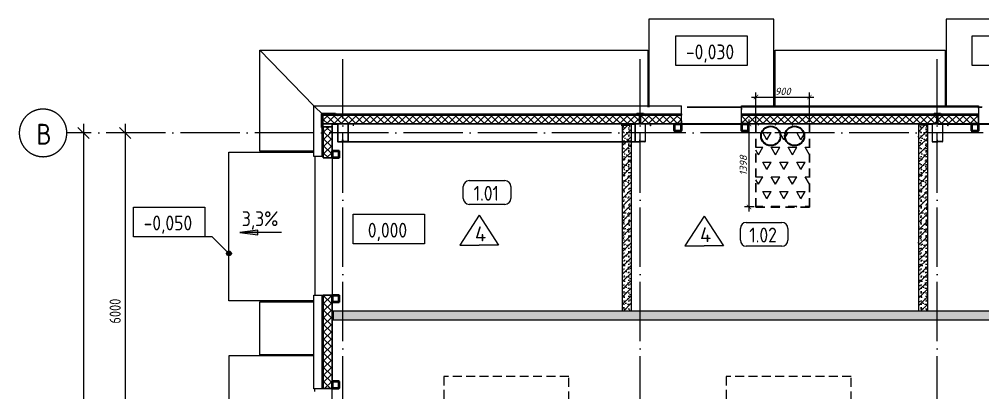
# Model space of a CAD drawing. Header units: millimetres. Extents: x 2559584 to 2748503, y -688364 to -611007.
# Drawn here: x 2675343 to 2691550, y -633920 to -627633 of the extents above; entities that cross this region are included whole.
import ezdxf

# ---------------------------------------------------------------- set-up
doc = ezdxf.new("R2010")
doc.units = ezdxf.units.MM
doc.header["$LTSCALE"] = 50
for name, pattern in [('_ШПТ__20_т__2_5__Линия сетки', [25, 20, -2.5, 0, -2.5]), ('_ШТР__3__1_5_', [4.5, 3, -1.5]), ('_ШТР__3__2__Невидимые', [5, 3, -2]), ('CENTER', [50.8, 31.75, -6.35, 6.35, -6.35])]:
    doc.linetypes.add(name, pattern=pattern)
doc.layers.get('Defpoints').update_dxf_attribs({"color": 4})
for name, color, linetype in [('_1-1_ Внутренние стены', 7, 'Continuous'), ('расположение плит', 7, 'Continuous'), ('фундаменты кж', 7, 'Continuous')]:
    doc.layers.add(name, color=color, linetype=linetype)
for name, color, linetype, lineweight in [('___отверстия_пол', 84, 'Continuous', 35), ('G-ANNO-TTLB', 7, 'Continuous', 30), ('Внутренние кромки', 7, 'Continuous', 18), ('Высотные отметки', 7, 'Continuous', 9), ('Марки помещений', 7, 'Continuous', 20), ('Обобщенные модели', 7, 'Continuous', 18), ('ОСИ', 251, 'CENTER', 18), ('Перекрытия', 7, 'Continuous', 18), ('Размерные', 45, 'Continuous', 15), ('Размеры', 7, 'Continuous', 9), ('Средние', 142, 'Continuous', 30), ('Стены', 7, 'Continuous', 18), ('Стены разрез', 7, 'Continuous', 30), ('Стены штриховка', 7, 'Continuous', 30), ('Типовые аннотации', 7, 'Continuous', 18), ('Уклоны в точках', 7, 'Continuous', 9)]:
    doc.layers.add(name, color=color, linetype=linetype, lineweight=lineweight)
doc.layers.add('Вспомогательные', color=6, linetype='Continuous', plot=False)
doc.layers.add('Линии', color=7, linetype='Continuous', lineweight=9, true_color=0x00a600)
doc.layers.add('Несущие колонны', color=7, linetype='Continuous', lineweight=18, true_color=0x800040)
doc.styles.add('GOST 2.304 type A', font='isocpeur.ttf')
doc.styles.add('GOST Common', font='GOST_Common.ttf', dxfattribs={"width": 0.9, "height": 350})
doc.styles.add('GOST Common_1', font='GOST_Common.ttf', dxfattribs={"width": 0.9, "height": 250})
doc.styles.add('SPDS', font='isocpeui.ttf')
doc.styles.add('ГОСТ 2.304', font='CS_Gost2304.shx')
doc.dimstyles.new('м 50', dxfattribs={"dimscale": 50, "dimtxt": 2, "dimasz": 1.5, "dimexe": 1.5, "dimexo": 0.625, "dimtad": 1, "dimdec": 0, "dimtxsty": 'SPDS', "dimblk": 'ARCHTICK', "dimcen": 2.5, "dimdle": 1.5, "dimclrd": 256, "dimclre": 256, "dimclrt": 256, "dimadec": 0, "dimazin": 0, "dimtfac": 1, "dimtdec": 0, "dimtmove": 1, "dimatfit": 3, "dimldrblk": 'OPEN30', "dimfxl": 1, "dimarcsym": 0})
doc.dimstyles.new('СПДС', dxfattribs={"dimscale": 100, "dimtxt": 2.5, "dimasz": 2.5, "dimexe": 2, "dimexo": 0.625, "dimgap": 1, "dimtad": 1, "dimdec": 0, "dimtxsty": 'ГОСТ 2.304', "dimblk": 'OBLIQUE', "dimblk1": 'OBLIQUE', "dimblk2": 'OBLIQUE', "dimcen": 2.5, "dimdle": 2, "dimadec": 0, "dimazin": 2, "dimtfac": 0.75, "dimtdec": 4, "dimtmove": 1, "dimatfit": 3, "dimfxl": 1, "dimtfill": 1, "dimtolj": 1, "dimarcsym": 1})
pattern_1 = [(45, (0, 25), (-106.066, 106.066), [])]
pattern_2 = [(45, (0, 25), (-60.10408, 60.10408), []), (135, (0, 25), (-60.10408, -60.10408), [])]
pattern_3 = [(45, (0, 0), (-106.066, 106.066), [])]

# ---------------------------------------------------------------- blocks, each defined once
blk = doc.blocks.new('_ARCHTICK')
at = {"color": 0, "linetype": 'ByBlock', "const_width": 0.15}
blk.add_lwpolyline([(-0.5, -0.5), (0.5, 0.5)], dxfattribs=at)
blk = doc.blocks.new('*D646')
at = {"lineweight": -2, "transparency": 16777216}
for p, q in [((2687703, -629396), (2687543, -629396)), ((2687618, -630868), (2687618, -629321)), ((2687703, -630793), (2687543, -630793))]:
    blk.add_line(p, q, dxfattribs=at)
at = {"layer": 'Defpoints', "color": 0, "transparency": 16777216}
for p in [(2687618, -629396), (2687735, -629396), (2687735, -630793)]:
    blk.add_point(p, dxfattribs=at)
at = {"lineweight": -2, "transparency": 16777216, "xscale": 75, "yscale": 75, "zscale": 75}
for p, rotation in [((2687618, -629396), 90), ((2687618, -630793), 270)]:
    blk.add_blockref('_ARCHTICK', p, dxfattribs=dict(at, rotation=rotation))
at = {"transparency": 16777216, "insert": (2687524, -630095), "char_height": 125, "attachment_point": 5, "rotation": 90, "style": 'SPDS'}
blk.add_mtext('1398', dxfattribs=at)
blk = doc.blocks.new('_OPEN30')
at = {"color": 0, "linetype": 'ByBlock'}
for p, q in [((-1, 0.27), (0, 0)), ((0, 0), (-1, -0.27)), ((0, 0), (-1, 0))]:
    blk.add_line(p, q, dxfattribs=at)
blk = doc.blocks.new('*D647')
at = {"lineweight": -2, "transparency": 16777216}
for p, q in [((2687660, -628942), (2688710, -628942)), ((2687735, -629365), (2687735, -628867)), ((2688635, -629365), (2688635, -628867))]:
    blk.add_line(p, q, dxfattribs=at)
at = {"layer": 'Defpoints', "color": 0, "transparency": 16777216}
for p in [(2688635, -628942), (2687735, -629396), (2688635, -629396)]:
    blk.add_point(p, dxfattribs=at)
at = {"lineweight": -2, "transparency": 16777216, "xscale": 75, "yscale": 75, "zscale": 75, "rotation": 180}
blk.add_blockref('_ARCHTICK', (2687735, -628942), dxfattribs=at)
at = {"lineweight": -2, "transparency": 16777216, "xscale": 75, "yscale": 75, "zscale": 75}
blk.add_blockref('_ARCHTICK', (2688635, -628942), dxfattribs=at)
at = {"transparency": 16777216, "insert": (2688185, -628848), "char_height": 125, "attachment_point": 5, "style": 'SPDS'}
blk.add_mtext('900', dxfattribs=at)
blk = doc.blocks.new('243_КолоннаНесущая_Труба_ГОСТ 30245-2003 - 120x120x5-V6-_О__L1_0_000_')
at = {"layer": 'Несущие колонны', "color": 7, "lineweight": 40}
for p, q in [((-60, 51), (-60, -51)), ((-55, -51), (-55, 51)), ((51, 60), (-51, 60)), ((-51, 55), (51, 55)), ((55, 51), (55, -51)), ((60, -51), (60, 51)), ((51, -55), (-51, -55)), ((-51, -60), (51, -60))]:
    blk.add_line(p, q, dxfattribs=at)
for centre, radius, start, end in [((-51, 51), 9, 90, 180), ((-51, 51), 4, 90, 180), ((51, 51), 9, 0, 90), ((51, 51), 4, 0, 90), ((-51, -51), 9, 180, 270), ((-51, -51), 4, 180, 270), ((51, -51), 4, 270, 0), ((51, -51), 9, 270, 360)]:
    blk.add_arc(centre, radius, start, end, dxfattribs=at)
blk = doc.blocks.new('243_КолоннаНесущая_Труба_ГОСТ 30245-2003 - 120x120x5-1167948-_О__L1_0_000_')
at = {"layer": 'Несущие колонны', "color": 7, "lineweight": 40}
for p, q in [((-60, 51), (-60, -51)), ((-55, -51), (-55, 51)), ((51, 60), (-51, 60)), ((-51, 55), (51, 55)), ((55, 51), (55, -51)), ((60, -51), (60, 51)), ((51, -55), (-51, -55)), ((-51, -60), (51, -60))]:
    blk.add_line(p, q, dxfattribs=at)
for centre, radius, start, end in [((-51, 51), 9, 90, 180), ((-51, 51), 4, 90, 180), ((51, 51), 9, 0, 90), ((51, 51), 4, 0, 90), ((-51, -51), 9, 180, 270), ((-51, -51), 4, 180, 270), ((51, -51), 9, 270, 360), ((51, -51), 4, 270, 0)]:
    blk.add_arc(centre, radius, start, end, dxfattribs=at)
blk = doc.blocks.new('190_ФЭ_Цоколь_Типовой - ФЭ-Ц1_140х80-1505612-_О__L1_0_000_')
at = {"layer": 'Обобщенные модели', "color": 0}
for p, q in [((-433, 9270), (-415, 9270)), ((-433, 7695), (-433, 9270)), ((-415, 9270), (-295, 9270)), ((-295, 9270), (-281, 9270)), ((-295, 7695), (-295, 9270)), ((-281, 9270), (-278, 9270)), ((-281, 7695), (-281, 9270)), ((-278, 9270), (-275, 9270)), ((-278, 7695), (-278, 9270)), ((-275, 7695), (-275, 9270)), ((-415, 7695), (-433, 7695)), ((-295, 7695), (-415, 7695)), ((-281, 7695), (-295, 7695)), ((-278, 7695), (-281, 7695)), ((-275, 7695), (-278, 7695))]:
    blk.add_line(p, q, dxfattribs=at)
blk = doc.blocks.new('190_ФЭ_Цоколь_Типовой - ФЭ-Ц1_140х80-1287549-_О__L1_0_000_')
at = {"layer": 'Обобщенные модели', "color": 0}
for p, q in [((6705, 12433), (10695, 12433)), ((6705, 12415), (6705, 12433)), ((6705, 12295), (6705, 12394)), ((10695, 12433), (10695, 12415)), ((10695, 12394), (10695, 12295)), ((6705, 12295), (9945, 12295)), ((6705, 12281), (6705, 12295)), ((6705, 12281), (9931, 12281)), ((6705, 12278), (6705, 12281)), ((6705, 12278), (9902, 12278)), ((6705, 12275), (6705, 12278)), ((6705, 12275), (9902, 12275)), ((9912, 12275), (10088, 12275)), ((9929, 12278), (10071, 12278)), ((9932, 12281), (10068, 12281)), ((10055, 12295), (10695, 12295)), ((10069, 12281), (10695, 12281)), ((10098, 12278), (10695, 12278)), ((10098, 12275), (10695, 12275)), ((10695, 12295), (10695, 12281)), ((10695, 12281), (10695, 12278)), ((10695, 12278), (10695, 12275))]:
    blk.add_line(p, q, dxfattribs=at)
blk = doc.blocks.new('190_ФЭ_Цоколь_Типовой - ФЭ-Ц1_140х80-1505645-_О__L1_0_000_')
at = {"layer": 'Обобщенные модели', "color": 0}
for p, q in [((-433, 12433), (-415, 12415)), ((-433, 11580), (-433, 12433)), ((-415, 12415), (-295, 12295)), ((-294, 12294), (-281, 12281)), ((-281, 12281), (-278, 12278)), ((-281, 12052), (-281, 12281)), ((-278, 12278), (-275, 12275)), ((-278, 12049), (-278, 12278)), ((-275, 12032), (-275, 12275)), ((-295, 11580), (-295, 12065)), ((-281, 11580), (-281, 12051)), ((-278, 11580), (-278, 12022)), ((-275, 11580), (-275, 12022)), ((-415, 11580), (-433, 11580)), ((-295, 11580), (-415, 11580)), ((-281, 11580), (-295, 11580)), ((-278, 11580), (-281, 11580)), ((-275, 11580), (-278, 11580))]:
    blk.add_line(p, q, dxfattribs=at)
blk = doc.blocks.new('190_ФЭ_Стена_Стык вертикальный - ФЭ-C1_110-V12-_О__L1_0_000_')
at = {"layer": 'Обобщенные модели', "lineweight": 9}
h = blk.add_hatch(dxfattribs=at)
h.set_pattern_fill('FP_7', color=256, style=0, pattern_type=2)
h.set_pattern_definition(pattern_3)
h.paths.add_polyline_path([(10097, 12277), (10098, 12278), (10072, 12278), (10055, 12295), (9945, 12295), (9928, 12278), (9928, 12277), (9945, 12294), (10055, 12294), (10072, 12277)], flags=0)
at = {"layer": 'Обобщенные модели', "lineweight": 40}
for p, q in [((9928, 12278), (9902, 12278)), ((9902, 12278), (9902, 12275)), ((9902, 12275), (9912, 12275)), ((9903, 12276), (9903, 12277)), ((9903, 12277), (9928, 12277)), ((9912, 12276), (9903, 12276)), ((9912, 12275), (9912, 12276)), ((9945, 12295), (9928, 12278)), ((9928, 12277), (9945, 12294)), ((10055, 12295), (9945, 12295)), ((9945, 12294), (10055, 12294)), ((10072, 12278), (10055, 12295)), ((10055, 12294), (10072, 12277)), ((10098, 12278), (10072, 12278)), ((10072, 12277), (10097, 12277)), ((10097, 12276), (10088, 12276)), ((10088, 12276), (10088, 12275)), ((10088, 12275), (10098, 12275)), ((10097, 12277), (10097, 12276)), ((10098, 12275), (10098, 12278))]:
    blk.add_line(p, q, dxfattribs=at)
blk = doc.blocks.new('190_ФЭ_Стена_Стык вертикальный - ФЭ-C1_110-1310856-_О__L1_0_000_')
at = {"layer": 'Обобщенные модели', "lineweight": 9}
h = blk.add_hatch(dxfattribs=at)
h.set_pattern_fill('FP_4', color=256, style=0, pattern_type=2)
h.set_pattern_definition(pattern_3)
h.paths.add_polyline_path([(5097, 12277), (5098, 12278), (5072, 12278), (5055, 12295), (4945, 12295), (4928, 12278), (4928, 12277), (4945, 12294), (5055, 12294), (5072, 12277)], flags=0)
at = {"layer": 'Обобщенные модели', "lineweight": 40}
for p, q in [((4928, 12278), (4902, 12278)), ((4902, 12278), (4902, 12275)), ((4902, 12275), (4912, 12275)), ((4903, 12276), (4903, 12277)), ((4903, 12277), (4928, 12277)), ((4912, 12276), (4903, 12276)), ((4912, 12275), (4912, 12276)), ((4945, 12295), (4928, 12278)), ((4928, 12277), (4945, 12294)), ((5055, 12295), (4945, 12295)), ((4945, 12294), (5055, 12294)), ((5072, 12278), (5055, 12295)), ((5055, 12294), (5072, 12277)), ((5098, 12278), (5072, 12278)), ((5072, 12277), (5097, 12277)), ((5097, 12276), (5088, 12276)), ((5088, 12276), (5088, 12275)), ((5088, 12275), (5098, 12275)), ((5097, 12277), (5097, 12276)), ((5098, 12275), (5098, 12278))]:
    blk.add_line(p, q, dxfattribs=at)
blk = doc.blocks.new('190_ФЭ_Стена_Стык угловой внешний фигурный - ФЭ-У1_230х230-1307718-_О__L1_0_000_')
at = {"layer": 'Обобщенные модели', "lineweight": 9}
h = blk.add_hatch(dxfattribs=at)
h.set_pattern_fill('FP_4', color=256, style=0, pattern_type=2)
h.set_pattern_definition(pattern_3)
h.paths.add_polyline_path([(-278, 12022), (-277, 12023), (-277, 12048), (-294, 12065), (-294, 12294), (-65, 12294), (-48, 12277), (-48, 12278), (-65, 12295), (-295, 12295), (-295, 12065), (-278, 12048)], flags=0)
at = {"layer": 'Обобщенные модели', "lineweight": 40}
for p, q in [((-65, 12295), (-295, 12295)), ((-295, 12295), (-295, 12065)), ((-294, 12065), (-294, 12294)), ((-294, 12294), (-65, 12294)), ((-48, 12278), (-65, 12295)), ((-65, 12294), (-48, 12277)), ((-22, 12278), (-48, 12278)), ((-48, 12277), (-23, 12277)), ((-23, 12276), (-32, 12276)), ((-32, 12276), (-32, 12275)), ((-32, 12275), (-22, 12275)), ((-23, 12277), (-23, 12276)), ((-22, 12275), (-22, 12278)), ((-295, 12065), (-278, 12048)), ((-277, 12048), (-294, 12065)), ((-278, 12048), (-278, 12022)), ((-278, 12022), (-275, 12022)), ((-277, 12023), (-277, 12048)), ((-276, 12023), (-277, 12023)), ((-275, 12032), (-276, 12032)), ((-276, 12032), (-276, 12023)), ((-275, 12022), (-275, 12032))]:
    blk.add_line(p, q, dxfattribs=at)
blk = doc.blocks.new('Ось сетки - Круг_Ø8 мм-6577-_О__L1_0_000_')
at = {"layer": 'ОСИ', "lineweight": 20}
for start, end in [(360, 180), (180, 360)]:
    blk.add_arc((0, 0), 4, start, end, dxfattribs=at)
blk = doc.blocks.new('_Oblique')
at = {"color": 0, "linetype": 'ByBlock', "lineweight": -2}
blk.add_line((-0.5, -0.5), (0.5, 0.5), dxfattribs=at)
blk = doc.blocks.new('*D775')
at = {"layer": 'Defpoints', "color": 0, "ltscale": 75, "transparency": 16777216}
for p in [(-4261, 12000), (-4261, 0), (-4361, 0)]:
    blk.add_point(p, dxfattribs=at)
at = {"layer": 'Размеры', "color": 0, "lineweight": -2, "ltscale": 75, "transparency": 16777216}
for p, q in [((-4308, 12000), (-4511, 12000)), ((-4361, 12150), (-4361, -150)), ((-4308, 0), (-4511, 0))]:
    blk.add_line(p, q, dxfattribs=at)
at = {"layer": 'Размеры', "color": 0, "lineweight": -2, "ltscale": 75, "transparency": 16777216, "xscale": 187.5, "yscale": 187.5, "zscale": 187.5}
for p, rotation in [((-4361, 12000), 90), ((-4361, 0), 270)]:
    blk.add_blockref('_Oblique', p, dxfattribs=dict(at, rotation=rotation))
at = {"layer": 'Размеры', "color": 0, "ltscale": 75, "transparency": 16777216, "insert": (-4686, 4814), "char_height": 187.5, "width": 218.95, "attachment_point": 1, "rotation": 90, "line_spacing_factor": 1.022761, "style": 'ГОСТ 2.304', "bg_fill": 3, "box_fill_scale": 1.1, "bg_fill_color": 256, "bg_fill_true_color": 13158600, "bg_fill_transparency": 0}
blk.add_mtext('\\A1;12000', dxfattribs=at)
blk = doc.blocks.new('*D776')
at = {"layer": 'Defpoints', "color": 0, "ltscale": 75, "transparency": 16777216}
for p in [(-3561, 12000), (-3661, 6000), (-3561, 6000)]:
    blk.add_point(p, dxfattribs=at)
at = {"layer": 'Размеры', "color": 0, "lineweight": -2, "ltscale": 75, "transparency": 16777216}
for p, q in [((-3608, 12000), (-3811, 12000)), ((-3661, 12150), (-3661, 5850)), ((-3608, 6000), (-3811, 6000))]:
    blk.add_line(p, q, dxfattribs=at)
at = {"layer": 'Размеры', "color": 0, "lineweight": -2, "ltscale": 75, "transparency": 16777216, "xscale": 187.5, "yscale": 187.5, "zscale": 187.5}
for p, rotation in [((-3661, 12000), 90), ((-3661, 6000), 270)]:
    blk.add_blockref('_Oblique', p, dxfattribs=dict(at, rotation=rotation))
at = {"layer": 'Размеры', "color": 0, "ltscale": 75, "transparency": 16777216, "insert": (-3830, 9000), "char_height": 187.5, "width": 186.23, "attachment_point": 5, "rotation": 90, "style": 'ГОСТ 2.304', "bg_fill": 3, "box_fill_scale": 1.1, "bg_fill_color": 256, "bg_fill_true_color": 13158600, "bg_fill_transparency": 0}
blk.add_mtext('\\A1;6000', dxfattribs=at)
blk = doc.blocks.new('Высотные отметки - Рамка-5093-_О__L1_0_000_')
at = {"layer": 'Типовые аннотации', "color": 0, "lineweight": 9}
for p, q in [((-6, 0), (-6, 5)), ((-6, 5), (6, 5)), ((6, 5), (6, 0)), ((6, 0), (-6, 0))]:
    blk.add_line(p, q, dxfattribs=at)
blk = doc.blocks.new('050_Марка_Помещение_ОдноЗначение - Номер в прямоугольнике-676399-_О__L1_0_000_')
at = {"layer": 'Типовые аннотации', "color": 0, "lineweight": 9}
for p, q in [((-3, 2), (3, 2)), ((-4, -1), (-4, 1)), ((4, 1), (4, -1)), ((3, -2), (-3, -2))]:
    blk.add_line(p, q, dxfattribs=at)
for centre, start, end in [((-3, 1), 90, 180), ((3, 1), 360, 90), ((-3, -1), 180, 270), ((3, -1), 270, 0)]:
    blk.add_arc(centre, 1, start, end, dxfattribs=at)
blk = doc.blocks.new('к1')
at = {"color": 0, "linetype": 'ByBlock', "lineweight": -2, "ltscale": 200}
for p, q in [((4142418, 542806), (4142418, 542828)), ((4142418, 542806), (4142421, 542806)), ((4142421, 542806), (4142421, 542828)), ((4142426, 542836), (4142505, 542836)), ((4142426, 542833), (4142505, 542833)), ((4142510, 542828), (4142510, 542544)), ((4142513, 542828), (4142513, 542544)), ((4142683, 542828), (4142683, 542544)), ((4142686, 542828), (4142686, 542544)), ((4142770, 542836), (4142691, 542836)), ((4142770, 542833), (4142691, 542833)), ((4142775, 542806), (4142775, 542828)), ((4142778, 542806), (4142775, 542806)), ((4142778, 542806), (4142778, 542828)), ((4142518, 542539), (4142589, 542539)), ((4142518, 542536), (4142589, 542536)), ((4142594, 542544), (4142594, 542567)), ((4142594, 542567), (4142597, 542567)), ((4142597, 542544), (4142597, 542567)), ((4142599, 542544), (4142599, 542567)), ((4142602, 542567), (4142599, 542567)), ((4142602, 542544), (4142602, 542567)), ((4142678, 542539), (4142607, 542539)), ((4142678, 542536), (4142607, 542536))]:
    blk.add_line(p, q, dxfattribs=at)
for centre, radius, start, end in [((4142426, 542828), 8, 90, 180), ((4142426, 542828), 5, 90, 180), ((4142505, 542828), 8, 0, 90), ((4142505, 542828), 5, 0, 90), ((4142691, 542828), 8, 90, 180), ((4142691, 542828), 5, 90, 180), ((4142770, 542828), 8, 0, 90), ((4142770, 542828), 5, 0, 90), ((4142518, 542544), 8, 180, 270), ((4142518, 542544), 5, 180, 270), ((4142589, 542544), 8, 270, 0), ((4142589, 542544), 5, 270, 0), ((4142607, 542544), 8, 180, 270), ((4142607, 542544), 5, 180, 270), ((4142678, 542544), 5, 270, 0), ((4142678, 542544), 8, 270, 0)]:
    blk.add_arc(centre, radius, start, end, dxfattribs=at)
at = {"layer": 'Вспомогательные', "color": 0, "ltscale": 10}
for p, q in [((4142690, 542836), (4142505, 542836)), ((4142683, 542686), (4142513, 542686))]:
    blk.add_line(p, q, dxfattribs=at)
blk = doc.blocks.new('отв')
at = {"layer": '___отверстия_пол', "color": 4}
for centre in [(2708837, -617876), (2709238, -617876)]:
    blk.add_circle(centre, 163, dxfattribs=at)
blk = doc.blocks.new('План')
at = {"layer": '_1-1_ Внутренние стены', "linetype": 'Continuous', "lineweight": 0}
h = blk.add_hatch(dxfattribs=at)
h.set_pattern_fill('ГАЗОБЕТОН_0004', color=8, style=0, pattern_type=2)
h.set_pattern_definition([(45, (47814.21, 1602.83), (-63.63961, 63.63961), []), (90, (47750.57, 1666.47), (-81, 0), [0, -54, 0, -81]), (155, (47814.21, 1730.11), (34.23208, 73.41093), [0, -39.6, 0, -68.4])])
h.paths.add_polyline_path([(4701.6, 9000), (4701.6, 12128), (4851.6, 12128), (4851.6, 9000)])
h = blk.add_hatch(dxfattribs=at)
h.set_pattern_fill('ГАЗОБЕТОН_0004', color=8, style=0, pattern_type=2)
h.set_pattern_definition([(45, (52814.21, 1602.83), (-63.63961, 63.63961), []), (90, (52750.57, 1666.47), (-81, 0), [0, -54, 0, -81]), (155, (52814.21, 1730.11), (34.23208, 73.41093), [0, -39.6, 0, -68.4])])
h.paths.add_polyline_path([(9682.5, 9000), (9682.5, 12128), (9832.5, 12128), (9832.5, 9000)])
h = blk.add_hatch(dxfattribs=at)
h.set_pattern_fill('ГАЗОБЕТОН_0004', color=8, style=0, pattern_type=2)
h.set_pattern_definition([(45, (42971.71, -1675.17), (-63.63961, 63.63961), []), (90, (42908.07, -1611.53), (-81, 0), [0, -54, 0, -81]), (155, (42971.71, -1547.89), (34.23208, 73.41093), [0, -39.6, 0, -68.4])])
h.paths.add_polyline_path([(-160, 9000), (-160, 8850), (13175, 8850), (13175, 9000)])
at = {"layer": 'Высотные отметки', "lineweight": 20}
h = blk.add_hatch(color=8, dxfattribs=at)
edge = h.paths.add_edge_path(flags=0)
edge.add_arc((-1915, 9971.4), 40, 0, 360)
at = {"layer": 'Стены штриховка', "lineweight": 9}
h = blk.add_hatch(dxfattribs=at)
h.set_pattern_fill('FP_5', color=8, style=0, pattern_type=2)
h.set_pattern_definition(pattern_2)
h.paths.add_polyline_path([(4990, 12152), (4990, 12298), (-330.1, 12298), (-330.1, 12152), (1836.5, 12152)])
h = blk.add_hatch(dxfattribs=at)
h.set_pattern_fill('FP_4', color=8, style=0, pattern_type=2)
h.set_pattern_definition(pattern_1)
h.paths.add_polyline_path([(4990, 12298), (4990, 12300), (-275, 12300), (-275, 12298), (1836.5, 12298)], flags=0)
h = blk.add_hatch(dxfattribs=at)
h.set_pattern_fill('FP_5', color=8, style=0, pattern_type=2)
h.set_pattern_definition(pattern_2)
h.paths.add_polyline_path([(9990, 12152), (9990, 12298), (6705, 12298), (6705, 12152), (9280.1, 12152)], flags=0)
h.paths.add_polyline_path([(5695, 12152), (5695, 12298), (5010, 12298), (5010, 12152), (5144.7, 12152)], flags=0)
h = blk.add_hatch(dxfattribs=at)
h.set_pattern_fill('FP_5', color=8, style=0, pattern_type=2)
h.set_pattern_definition(pattern_2)
h.paths.add_polyline_path([(14990, 12152), (14990, 12298), (11705, 12298), (11705, 12152), (14656.1, 12152)], flags=0)
h.paths.add_polyline_path([(10520.7, 12152), (10695, 12152), (10695, 12298), (10010, 12298), (10010, 12152), (10107.2, 12152)], flags=0)
h = blk.add_hatch(dxfattribs=at)
h.set_pattern_fill('FP_5', color=8, style=0, pattern_type=2)
h.set_pattern_definition([(45, (-55, 0), (-60.1041, 60.1041), []), (135, (-55, 0), (-60.1041, -60.1041), [])])
h.paths.add_polyline_path([(-182, 6010), (-182, 6690), (-328, 6690), (-328, 6010)], flags=0)
h.paths.add_polyline_path([(-182, 7700), (-182, 9270), (-328, 9270), (-328, 7700), (-260, 7700)], flags=0)
h.paths.add_polyline_path([(-182, 11580), (-182, 12103), (-328, 12103), (-328, 11580), (-260, 11580)], flags=0)
h = blk.add_hatch(dxfattribs=at)
h.set_pattern_fill('FP_4', color=8, style=0, pattern_type=2)
h.set_pattern_definition(pattern_1)
h.paths.add_polyline_path([(4990, 12150), (4990, 12152), (-275, 12152), (-275, 12150), (1836.5, 12150)], flags=0)
at = {"layer": 'Уклоны в точках', "lineweight": 20}
blk.add_hatch(color=8, dxfattribs=at).paths.add_polyline_path([(-1730.6, 10324.3), (-1430.6, 10284.8), (-1430.6, 10363.8)], flags=0)
at = {"color": 8}
for p, q in [((6705, 12298), (6705, 12300)), ((4682.5, 12128), (4832.5, 12128)), ((4701.6, 12150), (4701.6, 9000)), ((4851.6, 12150), (4851.6, 9000)), ((9682.5, 12152), (9682.5, 9000)), ((9832.5, 12128), (9682.5, 12128)), ((9820, 12128), (9757.5, 12128)), ((9832.5, 12152), (9832.5, 9000)), ((-180, 8850), (-180, 9000)), ((-180, 9000), (-160, 9000)), ((-160, 9000), (-160, 8850)), ((13175, 8850), (-180, 8850)), ((-160, 8862.5), (-160, 8850))]:
    blk.add_line(p, q, dxfattribs=at)
at = {"layer": 'G-ANNO-TTLB', "color": 8, "lineweight": 9}
for p, q in [((2293.6, 10613.3), (1970.1, 10112.8)), ((2293.6, 10613.3), (2617.1, 10112.8)), ((6078.8, 10600.2), (5755.2, 10099.7)), ((6078.8, 10600.2), (6402.3, 10099.7)), ((1970.1, 10112.8), (2293.6, 10112.8)), ((2617.1, 10112.8), (2293.6, 10112.8)), ((5755.2, 10099.7), (6078.8, 10099.7)), ((6402.3, 10099.7), (6078.8, 10099.7))]:
    blk.add_line(p, q, dxfattribs=at)
at = {"layer": 'Внутренние кромки', "color": 8}
blk.add_line((-1395, 13393), (-488.1, 12458.1), dxfattribs=at)
at = {"layer": 'Высотные отметки', "color": 8}
for p, q in [((-2196, 10252.4), (-2921.7, 10252.4)), ((-1915, 9971.4), (-2196, 10252.4)), ((774.8, 10131.1), (771.3, 10131.1))]:
    blk.add_line(p, q, dxfattribs=at)
at = {"layer": 'Высотные отметки', "color": 8, "lineweight": 20}
blk.add_circle((-1915, 9971.4), 40, dxfattribs=at)
at = {"layer": 'Линии', "color": 8, "linetype": '_ШТР__3__1_5_', "lineweight": 18}
for p, q in [((1700, 7900), (1700, 1200)), ((3800, 7900), (1700, 7900)), ((3800, 1200), (3800, 7900)), ((6450, 7900), (6450, 1200)), ((8550, 7900), (6450, 7900)), ((8550, 1200), (8550, 7900))]:
    blk.add_line(p, q, dxfattribs=at)
at = {"layer": 'Обобщенные модели', "color": 8}
for p, q in [((-488.1, 12458.1), (5695, 12458.1)), ((-122.2, 12319.9), (4945, 12319.9)), ((5055, 12319.9), (5695, 12319.9)), ((5695, 12319.9), (5695, 12305.6)), ((-335.6, 12305.6), (-51.9, 12305.6)), ((-332.7, 12302.7), (0, 12302.7)), ((-330.1, 12300.1), (-32, 12300.1)), ((-107.8, 12305.6), (4930.8, 12305.6)), ((-22.4, 12302.7), (4902.3, 12302.7)), ((-22, 12300.1), (4902.1, 12300.1)), ((4912, 12300.1), (5088, 12300.1)), ((4929.1, 12302.7), (5070.9, 12302.7)), ((4932, 12305.6), (5068, 12305.6)), ((5069.2, 12305.6), (5695, 12305.6)), ((5097.7, 12302.7), (5695, 12302.7)), ((5097.9, 12300.1), (5695, 12300.1)), ((5695, 12305.6), (5695, 12302.7)), ((5695, 12302.7), (5695, 12300.1))]:
    blk.add_line(p, q, dxfattribs=at)
at = {"layer": 'ОСИ', "color": 8, "linetype": '_ШПТ__20_т__2_5__Линия сетки'}
for p, q in [((0, -4008), (0, 13323)), ((5000, -4008), (5000, 13323)), ((10000, -4008), (10000, 13323))]:
    blk.add_line(p, q, dxfattribs=at)
at = {"layer": 'Перекрытия', "color": 8}
for p, q in [((7250, 13913), (5150, 13913)), ((5150, 13913), (5150, 12433.1)), ((7250, 12458.1), (7250, 13913)), ((12250, 13913), (10150, 13913)), ((10150, 13913), (10150, 12458.1)), ((-1395, 13393), (5130, 13393)), ((-1395, 11695), (-1395, 13393)), ((5130, 13393), (5130, 12433.1)), ((7270, 13393), (10130, 13393)), ((7270, 12458.1), (7270, 13393)), ((10130, 13393), (10130, 12458.1)), ((5790, 12431), (6705, 12431)), ((5793.1, 12440.7), (6708.1, 12440.7)), ((10695, 12440), (10750, 12440)), ((10695, 12431), (10750, 12431)), ((10698.1, 12440.7), (10753.1, 12440.7)), ((-180, 12125), (-180, 12103)), ((4695, 12150), (4695, 12128)), ((4820, 12125), (4820, 12103)), ((6705, 12141), (5695, 12141)), ((6708.1, 12150.7), (5698.1, 12150.7)), ((9695, 12150), (9695, 12128)), ((9820, 12125), (9820, 12103)), ((10010, 12148), (9990, 12148)), ((11705, 12141), (10695, 12141)), ((11708.1, 12150.7), (10698.1, 12150.7)), ((-1915, 11675), (-488.1, 11675)), ((-1915, 9175), (-1915, 11675)), ((-488.1, 11695), (-1395, 11695)), ((-470, 11605), (-470, 11525)), ((-470, 11525), (-470, 9365)), ((-180, 11580), (-180, 9270)), ((-470, 9365), (-470, 9270)), ((-488.1, 9175), (-1915, 9175)), ((-1395, 8265), (-1395, 9155)), ((-1395, 9155), (-488.1, 9155)), ((-488.1, 8245), (-1915, 8245)), ((-1915, 8245), (-1915, 6145)), ((-488.1, 8265), (-1395, 8265)), ((-472.9, 7647.7), (-472.9, 7697.7)), ((-470, 7645), (-470, 7695)), ((-182.9, 7702.7), (-182.9, 6692.7))]:
    blk.add_line(p, q, dxfattribs=at)
at = {"layer": 'Средние', "color": 8, "linetype": 'CENTER', "ltscale": 20}
blk.add_line((-47, 11849), (4915, 11849), dxfattribs=at)
at = {"layer": 'Стены', "color": 8}
for p, q in [((6705, 12440), (10695, 12440)), ((6705, 12415), (6705, 12393.7)), ((10695, 12415), (10695, 12393.7)), ((10010, 12298), (9990, 12298)), ((13175, 9000), (-160, 9000))]:
    blk.add_line(p, q, dxfattribs=at)
at = {"layer": 'Стены разрез', "color": 8}
for p, q in [((4990, 12300), (-330.1, 12300)), ((4990, 12150), (4990, 12300)), ((5695, 12300), (5010, 12300)), ((5010, 12300), (5010, 12150)), ((5695, 12125), (5695, 12205)), ((9990, 12300), (6705, 12300)), ((6705, 12205), (6705, 12125)), ((9990, 12148), (9990, 12298)), ((10695, 12298), (10010, 12298)), ((10010, 12298), (10010, 12148)), ((10695, 12125), (10695, 12300.1)), ((-330.1, 12150), (4990, 12150)), ((-330, 12103), (-330, 11580)), ((-180, 12103), (-330, 12103)), ((-180, 11691), (-180, 12103)), ((5010, 12150), (5584, 12150)), ((6705, 12125), (6714, 12125)), ((6816, 12150), (9990, 12150)), ((10010, 12148), (10584, 12148)), ((-330, 11580), (-180, 11580)), ((-330.1, 9270), (-330.1, 7700)), ((-125, 9270), (-328.1, 9270)), ((-180, 7811), (-180, 9159)), ((-328.1, 7700), (-125, 7700))]:
    blk.add_line(p, q, dxfattribs=at)
at = {"layer": 'Стены штриховка', "color": 8, "lineweight": 9}
for p, q in [((4990, 12298), (-330.1, 12298)), ((5695, 12298), (5010, 12298)), ((9990, 12298), (6705, 12298)), ((10695, 12296), (10010, 12296)), ((4990, 12152), (-330.1, 12152)), ((-328, 11580), (-328, 12103)), ((-182, 11580), (-182, 12103)), ((5695, 12152), (5010, 12152)), ((9990, 12152), (6705, 12152)), ((10695, 12150), (10010, 12150)), ((-328.1, 7700), (-328.1, 9270)), ((-182, 7700), (-182, 9270))]:
    blk.add_line(p, q, dxfattribs=at)
at = {"layer": 'Уклоны в точках', "color": 8, "lineweight": 20}
for p, q in [((-1430.6, 10363.8), (-1730.6, 10324.3)), ((-1730.6, 10324.3), (-1430.6, 10284.8)), ((-1430.6, 10284.8), (-1430.6, 10363.8))]:
    blk.add_line(p, q, dxfattribs=at)
at = {"layer": 'Уклоны в точках', "color": 8}
blk.add_line((-1030.6, 10324.3), (-1730.6, 10324.3), dxfattribs=at)
at = {"layer": 'фундаменты кж', "color": 8}
for p, q in [((5695, 12205), (5695, 12458.1)), ((6705, 12418.7), (6705, 12440)), ((10695, 12418.7), (10695, 12440)), ((6705, 12205), (6705, 12298)), ((-330.1, 11605), (-330, 11580))]:
    blk.add_line(p, q, dxfattribs=at)
at = {"color": 8}
blk.add_blockref('отв', (-2701638.4, 629824.7), dxfattribs=at)
at = {"layer": 'Высотные отметки', "color": 8, "lineweight": 20, "xscale": 99.99999999999993, "yscale": 99.99999999999993, "zscale": 99.99999999999993}
for p in [(6199.7, 13132.1), (11188.5, 13134.8), (771.3, 10131.1)]:
    blk.add_blockref('Высотные отметки - Рамка-5093-_О__L1_0_000_', p, dxfattribs=at)
at = {"layer": 'Марки помещений', "color": 8, "xscale": 99.99999999999993, "yscale": 99.99999999999993, "zscale": 99.99999999999993}
for p in [(2426.7, 10996.9), (7086.8, 10293.2)]:
    blk.add_blockref('050_Марка_Помещение_ОдноЗначение - Номер в прямоугольнике-676399-_О__L1_0_000_', p, dxfattribs=at)
at = {"layer": 'Несущие колонны', "color": 8}
for name, p in [('243_КолоннаНесущая_Труба_ГОСТ 30245-2003 - 120x120x5-V6-_О__L1_0_000_', (5635, 12090)), ('243_КолоннаНесущая_Труба_ГОСТ 30245-2003 - 120x120x5-V6-_О__L1_0_000_', (6765, 12090)), ('243_КолоннаНесущая_Труба_ГОСТ 30245-2003 - 120x120x5-V6-_О__L1_0_000_', (10635, 12090)), ('243_КолоннаНесущая_Труба_ГОСТ 30245-2003 - 120x120x5-1167948-_О__L1_0_000_', (-120, 11640)), ('243_КолоннаНесущая_Труба_ГОСТ 30245-2003 - 120x120x5-1167948-_О__L1_0_000_', (-120, 9210)), ('243_КолоннаНесущая_Труба_ГОСТ 30245-2003 - 120x120x5-1167948-_О__L1_0_000_', (-120, 7760))]:
    blk.add_blockref(name, p, dxfattribs=at)
at = {"layer": 'Обобщенные модели', "color": 8}
for name, p in [('190_ФЭ_Цоколь_Типовой - ФЭ-Ц1_140х80-1505645-_О__L1_0_000_', (-55, 25)), ('190_ФЭ_Стена_Стык угловой внешний фигурный - ФЭ-У1_230х230-1307718-_О__L1_0_000_', (-57.7, 25.3)), ('190_ФЭ_Стена_Стык вертикальный - ФЭ-C1_110-1310856-_О__L1_0_000_', (0, 25)), ('190_ФЭ_Цоколь_Типовой - ФЭ-Ц1_140х80-1287549-_О__L1_0_000_', (0, 25)), ('190_ФЭ_Стена_Стык вертикальный - ФЭ-C1_110-V12-_О__L1_0_000_', (0, 25)), ('190_ФЭ_Цоколь_Типовой - ФЭ-Ц1_140х80-1505612-_О__L1_0_000_', (-55, 0))]:
    blk.add_blockref(name, p, dxfattribs=at)
at = {"layer": 'ОСИ', "color": 8, "lineweight": 20, "xscale": 99.99999999999993, "yscale": 99.99999999999993, "zscale": 99.99999999999993, "rotation": 269.9999999999994}
blk.add_blockref('Ось сетки - Круг_Ø8 мм-6577-_О__L1_0_000_', (-5042.5, 12000), dxfattribs=at)
at = {"layer": 'Размерные', "color": 8}
for p in [(-4142597.8, -530686.2), (-4137597.8, -530686.2), (-4132597.8, -530686.2)]:
    blk.add_blockref('к1', p, dxfattribs=at)
at = {"layer": 'G-ANNO-TTLB', "color": 8, "lineweight": 9, "char_height": 250, "width": 606.076, "attachment_point": 1, "style": 'GOST 2.304 type A'}
for insert in [(2223.3, 10425.2), (6008.5, 10412.1)]:
    blk.add_mtext('4', dxfattribs=dict(at, insert=insert))
at = {"layer": 'Высотные отметки', "color": 8, "char_height": 250, "attachment_point": 1, "line_spacing_factor": 1.022761, "style": 'GOST Common_1'}
for s, insert, width in [('-0,030', (5771.1, 13488.8), 1028.823), ('-0,050', (-3350.3, 10609.1), 1028.823), ('0,000', (420.6, 10487.8), 841.764)]:
    blk.add_mtext(s, dxfattribs=dict(at, insert=insert, width=width))
at = {"layer": 'Марки помещений', "color": 8, "lineweight": 9, "char_height": 250, "attachment_point": 1, "style": 'GOST Common_1'}
for s, insert, width in [('1.01', (2200.7, 11109), 548.354), ('1.02', (6837, 10405.4), 606.076)]:
    blk.add_mtext(s, dxfattribs=dict(at, insert=insert, width=width))
at = {"layer": 'ОСИ', "color": 8, "insert": (-5155.8, 12152.6), "char_height": 350, "width": 310.253, "attachment_point": 1, "style": 'GOST Common'}
blk.add_mtext('\\fGOST Common|b0|i0|c204|p34|;\\W.9;В', dxfattribs=at)
at = {"layer": 'Уклоны в точках', "color": 8, "insert": (-1698.6, 10681), "char_height": 250, "width": 763.32, "attachment_point": 1, "line_spacing_factor": 1.022761, "style": 'GOST Common_1'}
blk.add_mtext('3,3%', dxfattribs=at)
at = {"layer": 'Размеры', "color": 8, "ltscale": 75}
dim = blk.add_linear_dim(base=(-3661.1, 6000), p1=(-3561.1, 12000), p2=(-3561.1, 6000), angle=90, dimstyle='СПДС', override={"dimscale": 75}, dxfattribs=at)
dim.commit()
dim.dimension.update_dxf_attribs({"geometry": '*D776', "text_midpoint": (-3829.9, 9000)})
at = {"layer": 'Высотные отметки', "color": 8, "lineweight": 20, "xscale": 99.99999999999993, "yscale": 99.99999999999993, "zscale": 99.99999999999993}
blk.add_blockref('Высотные отметки - Рамка-5093-_О__L1_0_000_', (-2921.7, 10252.4), dxfattribs=at)
at = {"layer": 'Размеры', "color": 8, "ltscale": 75}
dim = blk.add_linear_dim(base=(-4361.1, 0), p1=(-4261.1, 12000), p2=(-4261.1, 0), angle=90, dimstyle='СПДС', override={"dimscale": 75}, dxfattribs=at)
dim.commit()
dim.dimension.update_dxf_attribs({"geometry": '*D775', "text_midpoint": (-4361.1, 4923.5), "dimtype": 160})
at = {"layer": 'ОСИ', "color": 8, "linetype": '_ШПТ__20_т__2_5__Линия сетки'}
blk.add_line((47022, 12000), (-4642.5, 12000), dxfattribs=at)

msp = doc.modelspace()

# ---------------------------------------------------------------- dimensions: what is measured, and where the dimension line sits
dim = msp.add_linear_dim(base=(2688634.6, -628941.7), p1=(2687734.6, -629395.9), p2=(2688634.6, -629395.9), dimstyle='м 50', override={"dimtxt": 2.5})
dim.commit()
dim.dimension.update_dxf_attribs({"geometry": '*D647', "text_midpoint": (2688184.6, -628847.9)})
dim = msp.add_linear_dim(base=(2687617.9, -629395.9), p1=(2687734.6, -630793.5), p2=(2687734.6, -629395.9), angle=90, dimstyle='м 50', override={"dimtxt": 2.5})
dim.commit()
dim.dimension.update_dxf_attribs({"geometry": '*D646', "text_midpoint": (2687524.2, -630094.7)})

# ---------------------------------------------------------------- next in the draw order: block references
at = {"layer": 'расположение плит', "color": 8}
msp.add_blockref('План', (2680785.5, -641545.9), dxfattribs=at)

# ---------------------------------------------------------------- next in the draw order: hatches: boundary and pattern name
at = {"linetype": '_ШТР__3__2__Невидимые'}
h = msp.add_hatch(dxfattribs=at)
h.set_pattern_fill('TRIANG', color=256, scale=30)
h.set_pattern_definition([(60, (-2702.21, -8028.52), (-142.875, 247.46676), [142.875, -142.875]), (120, (-2702.21, -8028.52), (-285.75, 2e-07), [142.875, -142.875]), (0, (-2773.65, -7904.8), (142.875, 247.466759), [142.875, -142.875])])
h.paths.add_polyline_path([(2688634.6, -629395.9), (2687734.6, -629395.9), (2687734.6, -630793.5), (2688634.6, -630793.5)])

# ---------------------------------------------------------------- next in the draw order: linework, layer by layer
at = {"layer": 'расположение плит', "linetype": '_ШТР__3__2__Невидимые', "lineweight": 30}
msp.add_lwpolyline([(2687734.6, -629395.9), (2688634.6, -629395.9), (2688634.6, -630793.5), (2687734.6, -630793.5)], close=True, dxfattribs=at)

doc.saveas('drawing.dxf')
